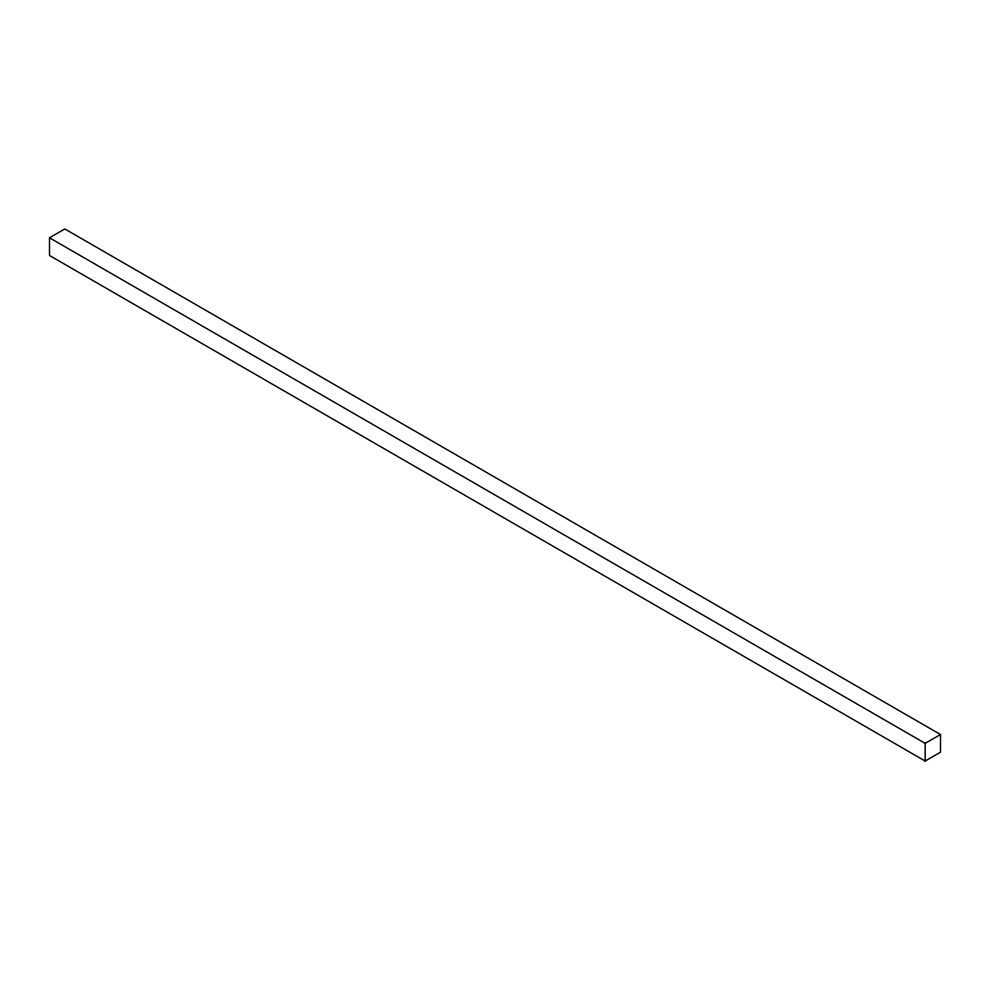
<?xml version="1.0" encoding="UTF-8"?>
<svg xmlns="http://www.w3.org/2000/svg" width="990" height="990" viewBox="0 0 990 990"><rect width="100%" height="100%" fill="white"/><g stroke="black" fill="none" stroke-linecap="round" stroke-linejoin="round"><path stroke-width="1.49" d="M49.5 237.798L64.82 228.95L940.5 734.518L940.5 752.202L925.18 761.05L49.5 255.482L49.5 237.798L925.18 743.354L940.5 734.518M925.18 743.354L925.18 761.05"/></g></svg>
